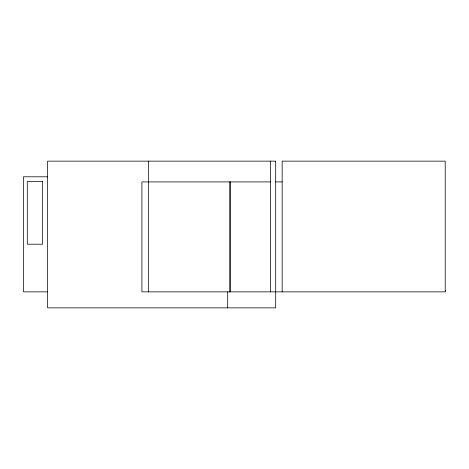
<?xml version="1.0" encoding="UTF-8"?>
<svg xmlns="http://www.w3.org/2000/svg" width="469" height="469" viewBox="0 0 469 469"><rect width="100%" height="100%" fill="white"/><g stroke="black" fill="none" stroke-linecap="round" stroke-linejoin="round"><path stroke-width="0.7" d="M47.621 176.801L23.45 176.801L23.45 291.859L47.621 291.859M270.584 181.908L141.908 181.908L141.908 291.859L445.21 291.859L445.21 161.143L282.156 161.143L282.156 291.859M275.69 181.908L282.156 181.908M445.55 290.557L445.55 291.173M270.584 161.143L270.584 291.859M230.414 181.908L230.414 291.859M229.734 181.908L229.734 291.859M227.694 291.859L227.694 307.857M148.38 161.143L148.38 291.859M275.69 161.143L47.621 161.143L47.621 307.857L275.69 307.857L275.69 161.143M42.638 181.567L27.29 181.567L27.29 244.202L42.638 244.202L42.638 181.567"/></g></svg>
